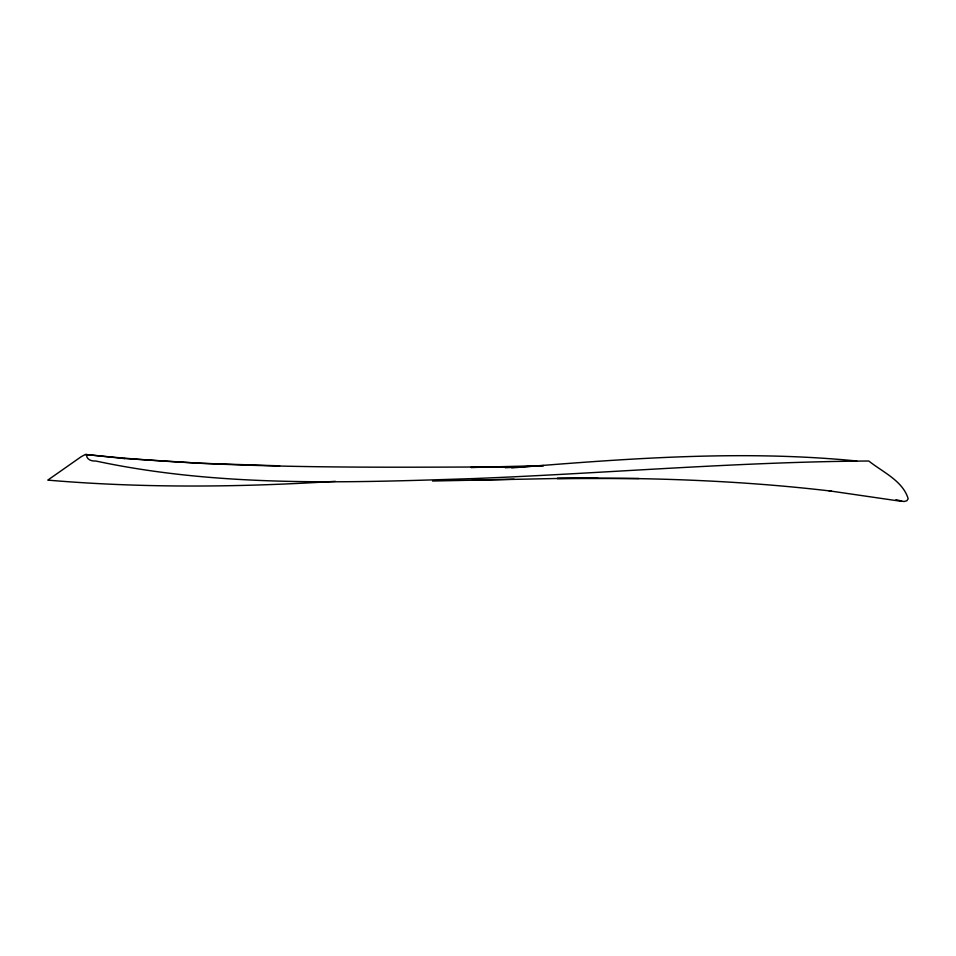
<?xml version="1.0" encoding="UTF-8"?>
<svg xmlns="http://www.w3.org/2000/svg" width="956" height="956" viewBox="0 0 956 956"><rect width="100%" height="100%" fill="white"/><g stroke="black" fill="none" stroke-linecap="round" stroke-linejoin="round"><path stroke-width="1.43" d="M511.747 467.926L522.072 467.078M523.541 466.958C634.282 458.02 745.859 450.037 856.767 461.007M505.306 467.735L543.725 465.608L470.89 467.436L508.843 466.898C367.749 467.257 226.13 469.348 85.61 454.47L124.662 458.593M335.341 481.346C239.609 487.297 143.424 488.289 47.8 480.115L81.188 456.717L85.192 454.566L86.506 454.948C86.59 459.681 91.704 461.366 95.755 461.007C219.988 487.524 348.068 482.637 474.224 478.55C605.769 473.316 737.088 461.891 868.789 461.007C882.496 471.989 902.775 480.749 908.164 498.721L906.862 500.741L904.006 501.53L895.987 499.713M432.53 481.011L555.986 478.514L639.086 478.514M472.3 480.115L514.101 479.219M597.739 478.215L557.097 478.442C648.67 477.307 740.398 480.39 831.397 491.133L829.007 490.81L901.687 501.386M279.654 465.835L201.226 463.325L124.316 458.498"/></g></svg>
